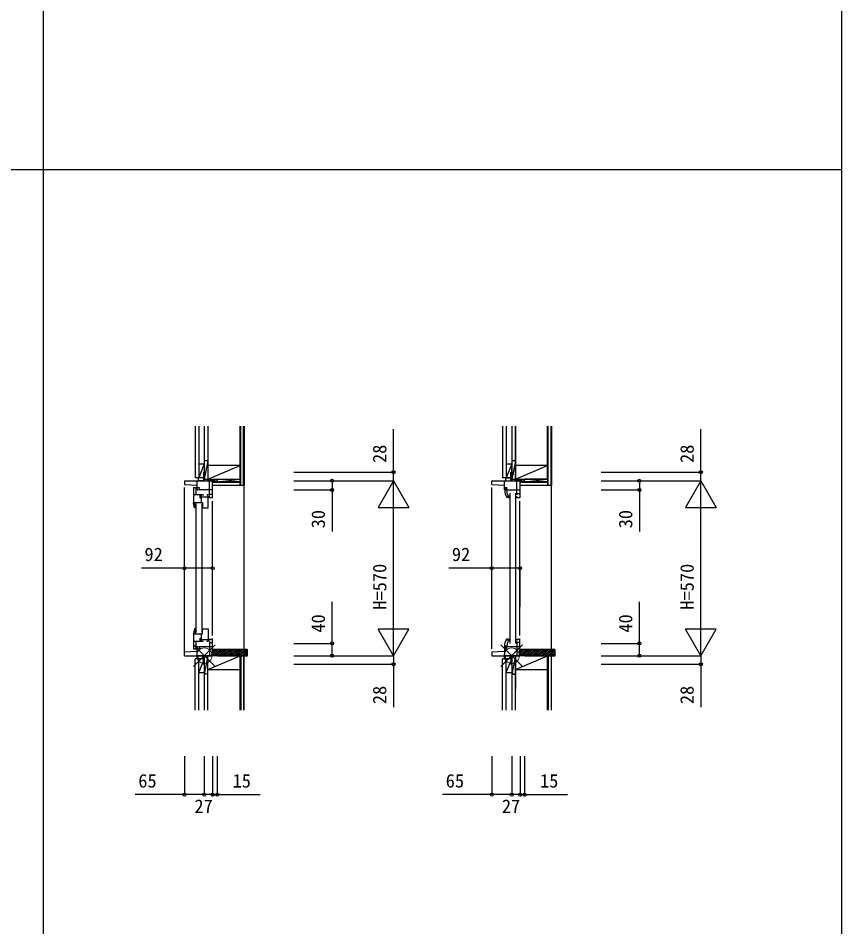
# Model space of a CAD drawing. Units: millimetres, scale not verified. Extents: x -13750 to 13750, y -10000 to 10000.
# Drawn here: x 6668 to 9350, y 4031 to 6993 of the extents above; entities that cross this region are included whole.
import ezdxf
from ezdxf.enums import TextEntityAlignment as Align

# ---------------------------------------------------------------- set-up
doc = ezdxf.new("R2010")
doc.units = ezdxf.units.MM
doc.header["$LTSCALE"] = 50
for name, color, linetype in [('0-4_YKK_C1', 4, 'Continuous'), ('0-5_YKK_C2', 5, 'Continuous'), ('0-6_YKK_F1', 7, 'Continuous'), ('0-8_YKK_N1', 2, 'Continuous'), ('0-9_YKK_Z1', 7, 'Continuous')]:
    doc.layers.add(name, color=color, linetype=linetype)
doc.layers.add('0-7_YKK_IN', color=1, linetype='Continuous', lineweight=18)
doc.styles.add('ＭＳ ゴシック', font='')
doc.styles.get('ＭＳ ゴシック').set_extended_font_data('MS Gothic')

msp = doc.modelspace()

# ---------------------------------------------------------------- linework, layer by layer
at = {"layer": '0-4_YKK_C1'}
for p, q in [((7271.5, 5513), (7271.5, 5485)), ((7271.5, 5513), (7274, 5513)), ((8272.51, 5513), (8275.01, 5513)), ((8272.51, 5485), (8272.51, 5513)), ((7209, 5485), (7209, 5473)), ((7209, 5485), (7301, 5485)), ((7251, 5455), (7251, 5485)), ((7291, 5438.8), (7291, 5485)), ((7301, 5429), (7301, 5485)), ((7316, 5482), (7301, 5482)), ((7316, 5482), (7316, 5485)), ((8210.01, 5485), (8302.01, 5485)), ((8210.01, 5473), (8210.01, 5485)), ((8252.01, 5455), (8252.01, 5485)), ((8292.01, 5438.8), (8292.01, 5485)), ((8302.01, 5485), (8302.01, 5429)), ((8302.01, 5482), (8317.01, 5482)), ((8317.01, 5482), (8317.01, 5485)), ((7209, 5473), (7251, 5470.8)), ((7209, 4925.9), (7209, 5463)), ((7239, 5463), (7239, 5414)), ((7239, 5463), (7249.07, 5463)), ((7248, 5439), (7248, 5463)), ((7249.07, 5463), (7251.9, 5459.66)), ((7251, 5455), (7253.94, 5455)), ((7301, 5455), (7257.01, 5455)), ((8210.01, 5473), (8252.01, 5470.8)), ((8210.01, 4937), (8210.01, 5463)), ((8259.22, 5461.8), (8252.01, 5461.8)), ((8252.01, 5455), (8254.95, 5455)), ((8252.51, 5455), (8252.89, 5448.07)), ((8259.48, 5454.3), (8252.55, 5454.3)), ((8254.42, 5457.52), (8257.53, 5461.5)), ((8254.81, 5455.7), (8254.42, 5457.52)), ((8254.81, 5454.3), (8254.81, 5455.7)), ((8257.53, 5461.5), (8259.01, 5461.5)), ((8259.22, 5461.8), (8258.02, 5455)), ((8258.02, 5455), (8302.01, 5455)), ((8259.75, 5449.65), (8259.48, 5454.3)), ((8260.43, 5445.56), (8259.75, 5449.65)), ((7270, 5439), (7239, 5439)), ((7260.4, 5428), (7260.4, 5439)), ((7265.2, 5428), (7260.4, 5428)), ((7265.2, 5414), (7265.2, 5439)), ((7265.2, 5432.3), (7287, 5432.3)), ((7270, 5439), (7270, 5436.5)), ((7287, 5397), (7287, 5439)), ((7301, 5440.6), (7291, 5440.6)), ((7291, 5438.8), (7292.5, 5438.8)), ((7291, 5431), (7291, 5435.3)), ((7292.5, 5435.3), (7291, 5435.3)), ((7291, 5431), (7301, 5431)), ((8252.89, 5448.07), (8254.04, 5442.24)), ((8254.04, 5442.24), (8255.93, 5436.6)), ((8255.93, 5436.6), (8258.65, 5431)), ((8264.01, 5431), (8258.65, 5431)), ((8261.55, 5441.55), (8260.43, 5445.56)), ((8263.08, 5437.69), (8261.55, 5441.55)), ((8264.01, 5436.9), (8263.08, 5437.69)), ((8264.01, 5431), (8264.01, 5436.9)), ((8264.01, 5436.63), (8267.64, 5434.21)), ((8264.01, 5431), (8267.01, 5431)), ((8268.51, 5445), (8268.51, 4955)), ((8287.51, 5445), (8287.51, 4955)), ((8302.01, 5442.4), (8292.01, 5442.4)), ((8292.01, 5431), (8292.01, 5435.3)), ((8292.01, 5431), (8302.01, 5431)), ((8296.31, 5444.6), (8296.31, 5442.4)), ((7239, 5414), (7268, 5414)), ((7239.2, 5413), (7239.2, 5414)), ((7239.5, 5407.68), (7239.2, 5413)), ((7240.43, 5402.43), (7239.5, 5407.68)), ((7241.95, 5397.33), (7240.43, 5402.43)), ((7242.42, 5397), (7241.95, 5397.33)), ((7244.2, 5397), (7242.42, 5397)), ((7244.2, 5397), (7244.2, 5414)), ((7244.4, 5402.3), (7244.2, 5402.3)), ((7245.2, 5397), (7244.2, 5397)), ((7244.7, 5400.3), (7246.11, 5397.86)), ((7246.5, 5410), (7246.5, 4991)), ((7265.5, 5410), (7265.5, 4991)), ((7267, 5397), (7287, 5397)), ((7268, 5414), (7268, 5397)), ((7301, 4981), (7301, 5419)), ((8302.01, 4981), (8302.01, 5419)), ((7239, 4986), (7239, 4937)), ((7239, 4986), (7268, 4986)), ((7240.43, 4997.57), (7239.5, 4992.32)), ((7241.95, 5002.67), (7240.43, 4997.57)), ((7242.42, 5003), (7241.95, 5002.67)), ((7244.2, 5003), (7242.42, 5003)), ((7244.2, 5003), (7244.2, 4986)), ((7245.2, 5003), (7244.2, 5003)), ((7244.4, 4997.7), (7244.2, 4997.7)), ((7244.4, 4997.7), (7244.7, 4998)), ((7244.7, 4999.7), (7246.11, 5002.14)), ((7244.7, 4998), (7244.7, 4999.7)), ((7265.2, 4961), (7265.2, 4986)), ((7267, 5003), (7287, 5003)), ((7268, 4986), (7268, 5003)), ((7270, 4961), (7239, 4961)), ((7248, 4937), (7248, 4961)), ((7260.4, 4972), (7265.2, 4972)), ((7260.4, 4961), (7260.4, 4972)), ((7265.2, 4967.7), (7287, 4967.7)), ((7270, 4961), (7270, 4963.5)), ((7291, 4969), (7291, 4964.7)), ((7291, 4969), (7301, 4969)), ((7291, 4961.2), (7291, 4915)), ((7291, 4957.6), (7301, 4957.6)), ((7301, 4915), (7301, 4971)), ((8252.51, 4945), (8252.89, 4951.93)), ((8259.48, 4945.7), (8252.55, 4945.7)), ((8252.89, 4951.93), (8254.04, 4957.76)), ((8254.04, 4957.76), (8255.93, 4963.4)), ((8254.81, 4945.7), (8254.81, 4944.3)), ((8255.93, 4963.4), (8258.65, 4969)), ((8264.01, 4969), (8258.65, 4969)), ((8259.75, 4950.35), (8259.48, 4945.7)), ((8260.43, 4954.44), (8259.75, 4950.35)), ((8261.55, 4958.45), (8260.43, 4954.44)), ((8263.08, 4962.31), (8261.55, 4958.45)), ((8264.01, 4963.1), (8263.08, 4962.31)), ((8264.01, 4969), (8267.01, 4969)), ((8264.01, 4963.1), (8264.01, 4969)), ((8264.01, 4963.37), (8267.64, 4965.79)), ((8292.01, 4969), (8302.01, 4969)), ((8292.01, 4969), (8292.01, 4964.7)), ((8292.01, 4961.2), (8292.01, 4915)), ((8302.01, 4957.6), (8292.01, 4957.6)), ((8302.01, 4915), (8302.01, 4971)), ((7209, 4927), (7251, 4929.2)), ((7209, 4915), (7209, 4927)), ((7239, 4937), (7249.07, 4937)), ((7249.07, 4937), (7251.9, 4940.34)), ((7251, 4915), (7251, 4945)), ((7251, 4945), (7253.94, 4945)), ((7257.01, 4945), (7301, 4945)), ((7316, 4918), (7301, 4918)), ((7316, 4915), (7316, 4918)), ((8210.01, 4927), (8252.01, 4929.2)), ((8210.01, 4927), (8210.01, 4915)), ((8252.01, 4945), (8254.95, 4945)), ((8252.01, 4945), (8252.01, 4915)), ((8259.22, 4938.2), (8252.01, 4938.2)), ((8254.81, 4944.3), (8254.42, 4942.48)), ((8254.42, 4942.48), (8257.53, 4938.5)), ((8257.53, 4938.5), (8259.01, 4938.5)), ((8258.02, 4945), (8302.01, 4945)), ((8259.22, 4938.2), (8258.02, 4945)), ((8302.01, 4918), (8317.01, 4918)), ((8317.01, 4918), (8317.01, 4915)), ((7209, 4915), (7301, 4915)), ((7271.5, 4887), (7271.5, 4915)), ((7271.5, 4887), (7274, 4887)), ((8210.01, 4915), (8302.01, 4915))]:
    msp.add_line(p, q, dxfattribs=at)
for points in [[(7257.01, 5455), (7258.21, 5461.8), (7251, 5461.8)], [(7287, 5439), (7283, 5439), (7283, 5436.5)], [(7244.4, 5402.3), (7244.7, 5402), (7244.7, 5400.3)], [(7239.5, 4992.32), (7239.2, 4987), (7239.2, 4986)], [(7287, 5003), (7287, 4961), (7283, 4961), (7283, 4963.5)], [(7257.01, 4945), (7258.21, 4938.2), (7251, 4938.2)], [(8272.51, 4915), (8272.51, 4887), (8275.01, 4887)]]:
    msp.add_lwpolyline(points, dxfattribs=at)
at = {"layer": '0-5_YKK_C2'}
for p, q in [((7403.52, 4935), (7403.48, 5469.5)), ((8404.53, 4935), (8404.5, 5469.5)), ((7301, 4932.32), (7303.68, 4935)), ((7301, 4921), (7315, 4935)), ((7301, 4926.66), (7309.34, 4935)), ((7305.65, 4920), (7320.65, 4935)), ((7311.31, 4920), (7326.31, 4935)), ((7316.97, 4920), (7331.97, 4935)), ((7317.62, 4915), (7337.62, 4935)), ((7323.28, 4915), (7343.28, 4935)), ((7328.94, 4915), (7348.94, 4935)), ((7334.6, 4915), (7354.6, 4935)), ((7340.25, 4915), (7360.25, 4935)), ((7345.91, 4915), (7365.91, 4935)), ((7351.57, 4915), (7371.57, 4935)), ((7357.22, 4915), (7377.22, 4935)), ((7362.88, 4915), (7382.88, 4935)), ((7368.54, 4915), (7388.54, 4935)), ((7374.19, 4915), (7394.19, 4935)), ((7379.85, 4915), (7399.85, 4935)), ((7385.51, 4915), (7405.51, 4935)), ((7391.16, 4915), (7411.16, 4935)), ((7396.82, 4915), (7414.99, 4933.17)), ((7402.48, 4915), (7415, 4927.52)), ((7408.13, 4915), (7415, 4921.87)), ((7413.79, 4915), (7415, 4916.21)), ((8302.01, 4921), (8316.01, 4935)), ((8302.01, 4926.66), (8310.35, 4935)), ((8302.01, 4932.32), (8304.69, 4935)), ((8306.66, 4920), (8321.66, 4935)), ((8312.32, 4920), (8327.32, 4935)), ((8317.98, 4920), (8332.98, 4935)), ((8318.63, 4915), (8338.63, 4935)), ((8324.29, 4915), (8344.29, 4935)), ((8329.95, 4915), (8349.95, 4935)), ((8335.61, 4915), (8355.61, 4935)), ((8341.26, 4915), (8361.26, 4935)), ((8346.92, 4915), (8366.92, 4935)), ((8352.58, 4915), (8372.58, 4935)), ((8358.23, 4915), (8378.23, 4935)), ((8363.89, 4915), (8383.89, 4935)), ((8369.55, 4915), (8389.55, 4935)), ((8375.2, 4915), (8395.2, 4935)), ((8380.86, 4915), (8400.86, 4935)), ((8386.52, 4915), (8406.52, 4935)), ((8392.17, 4915), (8412.17, 4935)), ((8397.83, 4915), (8416, 4933.17)), ((8403.49, 4915), (8416.01, 4927.52)), ((8409.14, 4915), (8416.01, 4921.87)), ((8414.8, 4915), (8416.01, 4916.21))]:
    msp.add_line(p, q, dxfattribs=at)
for points in [[(7413, 4935), (7301, 4935), (7301, 4920), (7317, 4920), (7317, 4915), (7415, 4915), (7415, 4933), (7414.73, 4934), (7414, 4934.73)], [(8414.01, 4935), (8302.01, 4935), (8302.01, 4920), (8318.01, 4920), (8318.01, 4915), (8416.01, 4915), (8416.01, 4933), (8415.74, 4934), (8415.01, 4934.73)]]:
    msp.add_lwpolyline(points, close=True, dxfattribs=at)
at = {"layer": '0-6_YKK_F1'}
for p, q in [((6750, -1737.5), (6750, 9500)), ((9350, -1737.5), (9350, 9500)), ((-13750, 6500), (9350, 6500))]:
    msp.add_line(p, q, dxfattribs=at)
at = {"layer": '0-7_YKK_IN'}
for p, q in [((7238.64, 4950.36), (7309.36, 4879.64)), ((7238.64, 4879.64), (7309.36, 4950.36)), ((8239.65, 4950.36), (8310.37, 4879.64)), ((8239.65, 4879.64), (8310.37, 4950.36))]:
    msp.add_line(p, q, dxfattribs=at)
for centre in [(7274, 4915), (8275.01, 4915)]:
    msp.add_circle(centre, 25, dxfattribs=at)
at = {"layer": '0-8_YKK_N1'}
for p, q in [((7565, 5513), (7890, 5513)), ((8566, 5513), (8891, 5513)), ((7890, 5485), (7840, 5398.4)), ((7890, 4915), (7890, 5485)), ((7890, 5485), (7940, 5398.4)), ((8891, 5485), (8841, 5398.4)), ((8891, 4915), (8891, 5485)), ((8891, 5485), (8941, 5398.4)), ((7565, 5455), (7690, 5455)), ((8566, 5455), (8691, 5455)), ((7840, 5398.4), (7940, 5398.4)), ((8841, 5398.4), (8941, 5398.4)), ((7209, 5075), (7209, 5200)), ((7301, 5075), (7301, 5200)), ((8210.12, 5075), (8210.12, 5200)), ((8302.12, 5075), (8302.12, 5200)), ((7890, 4915), (7840, 5001.6)), ((7940, 5001.6), (7840, 5001.6)), ((7890, 4915), (7940, 5001.6)), ((8891, 4915), (8841, 5001.6)), ((8941, 5001.6), (8841, 5001.6)), ((8891, 4915), (8941, 5001.6)), ((7565, 4955), (7690, 4955)), ((8566, 4955), (8691, 4955)), ((7565, 4887), (7890, 4887)), ((8566, 4887), (8891, 4887)), ((7209, 4587), (7209, 4462)), ((7274, 4587), (7274, 4462)), ((8210.12, 4587), (8210.12, 4462)), ((8275.12, 4587), (8275.12, 4462)), ((7301, 4462), (7316, 4462)), ((8302.12, 4462), (8317.12, 4462))]:
    msp.add_line(p, q, dxfattribs=at)
for points in [[(7565, 5485), (7890, 5485), (7890, 5513), (7890, 5653)], [(8566, 5485), (8891, 5485), (8891, 5513), (8891, 5653)], [(7690, 5485), (7690, 5455), (7690, 5320)], [(8691, 5485), (8691, 5455), (8691, 5320)], [(7301, 5200), (7209, 5200), (7069, 5200)], [(8302.12, 5200), (8210.12, 5200), (8070.12, 5200)], [(7690, 4915), (7690, 4955), (7690, 5090)], [(8691, 4915), (8691, 4955), (8691, 5090)], [(7565, 4915), (7890, 4915), (7890, 4887), (7890, 4747)], [(8566, 4915), (8891, 4915), (8891, 4887), (8891, 4747)], [(7301, 4587), (7301, 4462), (7274, 4462)], [(7316, 4587), (7316, 4462), (7456, 4462)], [(8302.12, 4587), (8302.12, 4462), (8275.12, 4462)], [(8317.12, 4587), (8317.12, 4462), (8457.12, 4462)], [(7274, 4462), (7209, 4462), (7049, 4462)], [(8275.12, 4462), (8210.12, 4462), (8050.12, 4462)]]:
    msp.add_lwpolyline(points, dxfattribs=at)
for centre in [(7890, 5513), (8891, 5513), (7690, 5485), (8691, 5485), (7690, 5455), (8691, 5455), (7209, 5200), (7301, 5200), (8210.12, 5200), (8302.12, 5200), (7690, 4955), (8691, 4955), (7690, 4915), (8691, 4915), (7890, 4887), (8891, 4887), (7209, 4462), (7274, 4462), (7301, 4462), (7316, 4462), (8210.12, 4462), (8275.12, 4462), (8302.12, 4462), (8317.12, 4462)]:
    msp.add_circle(centre, 5, dxfattribs=at)
at = {"layer": '0-9_YKK_Z1'}
for p, q in [((7244, 5663), (7244, 5495)), ((7256, 5663), (7256, 5495)), ((7274, 5663), (7274, 5550)), ((7286, 5663), (7286, 5490)), ((7391, 5469.5), (7391, 5663)), ((7392.5, 5469.5), (7392.5, 5663)), ((7402, 5469.5), (7402, 5663)), ((7403.5, 5663), (7403.5, 5469.5)), ((8245.01, 5663), (8245.01, 5495)), ((8257.01, 5663), (8257.01, 5495)), ((8275.01, 5663), (8275.01, 5550)), ((8287.01, 5550), (8287.01, 5663)), ((8392.01, 5535), (8392.01, 5663)), ((8393.51, 5469.5), (8393.51, 5663)), ((8403.01, 5469.5), (8403.01, 5663)), ((8404.51, 5663), (8404.51, 5469.5)), ((7402.19, 5605.28), (7402.39, 5605.28)), ((7274, 5540), (7256, 5495)), ((7256, 5540), (7274, 5540)), ((7274, 5550), (7274, 5485)), ((7286, 5550), (7274, 5490)), ((7286, 5550), (7274, 5550)), ((8257.01, 5540), (8275.01, 5540)), ((8275.01, 5540), (8257.01, 5495)), ((8257.01, 5540), (8257.01, 5495)), ((8275.01, 5550), (8275.01, 5490)), ((8287.01, 5550), (8275.01, 5550)), ((8287.01, 5550), (8275.01, 5550)), ((8287.01, 5550), (8275.01, 5490)), ((8275.01, 5495), (8275.01, 5540)), ((8287.01, 5490), (8287.01, 5550)), ((7286, 5490), (7391, 5535)), ((7391, 5535), (7286, 5535)), ((8392.01, 5535), (8287.01, 5535)), ((8287.01, 5490), (8392.01, 5535)), ((8287.01, 5535), (8287.01, 5490)), ((8392.01, 5490), (8392.01, 5535)), ((7271.5, 5495), (7244, 5495)), ((7254, 5495), (7254, 5485)), ((7271.5, 5485), (7254, 5485)), ((7256.63, 5495), (7256.65, 5494.98)), ((7271.5, 5495), (7271.5, 5485)), ((7274, 5490), (7391, 5490)), ((7274, 5485), (7316, 5490)), ((7274, 5485), (7316, 5485)), ((7391, 5482), (7301, 5482)), ((7301, 5469.5), (7301, 5482)), ((7301, 5480.5), (7391, 5480.5)), ((7316, 5482), (7391, 5490)), ((7316, 5490), (7316, 5482)), ((8257.01, 5495), (8245.01, 5495)), ((8258.01, 5495), (8245.01, 5495)), ((8255.01, 5495), (8255.01, 5485)), ((8257.64, 5495), (8257.66, 5494.98)), ((8272.51, 5495), (8272.51, 5485)), ((8275.01, 5490), (8317.01, 5490)), ((8275.01, 5485), (8317.01, 5490)), ((8275.01, 5490), (8275.01, 5485)), ((8275.01, 5490), (8287.01, 5490)), ((8275.01, 5485), (8317.01, 5485)), ((8287.01, 5490), (8392.01, 5490)), ((8392.01, 5482), (8302.01, 5482)), ((8302.01, 5482), (8302.01, 5469.5)), ((8302.01, 5480.5), (8392.01, 5480.5)), ((8317.01, 5485), (8317.01, 5490)), ((8317.01, 5482), (8317.01, 5490)), ((8392.01, 5490), (8317.01, 5490)), ((8317.01, 5482), (8392.01, 5490)), ((8392.01, 5482), (8317.01, 5482)), ((8392.01, 5490), (8392.01, 5482)), ((7301, 5471), (7391, 5471)), ((7391, 5469.5), (7301, 5469.5)), ((7403.5, 5469.5), (7391, 5469.5)), ((8302.01, 5471), (8392.01, 5471)), ((8392.01, 5469.5), (8302.01, 5469.5)), ((8404.51, 5469.5), (8392.01, 5469.5)), ((7244, 4737), (7244, 4905)), ((7271.5, 4905), (7244, 4905)), ((7271.5, 4915), (7254, 4915)), ((7254, 4905), (7254, 4915)), ((7256, 4737), (7256, 4905)), ((7256, 4860), (7271, 4897.5)), ((7271.5, 4905), (7271.5, 4915)), ((7274, 4915), (7274, 4855)), ((7286, 4915), (7274, 4855)), ((7286, 4915), (7274, 4915)), ((7286, 4870), (7391, 4915)), ((7391, 4915), (7286, 4915)), ((7286, 4737), (7286, 4915)), ((7391, 4737), (7391, 4915)), ((7403.5, 4915), (7391, 4915)), ((7392.5, 4915), (7392.5, 4737)), ((7402, 4915), (7402, 4737)), ((7403.5, 4737), (7403.5, 4915)), ((8245.01, 4737), (8245.01, 4905)), ((8258.01, 4905), (8245.01, 4905)), ((8272.51, 4915), (8255.01, 4915)), ((8255.01, 4905), (8255.01, 4915)), ((8272.51, 4905), (8255.01, 4905)), ((8257.01, 4737), (8257.01, 4905)), ((8257.01, 4860), (8257.01, 4905)), ((8272.51, 4905), (8257.01, 4905)), ((8257.01, 4860), (8272.01, 4897.5)), ((8272.51, 4905), (8272.51, 4915)), ((8275.01, 4915), (8275.01, 4855)), ((8287.01, 4915), (8275.01, 4915)), ((8275.01, 4905), (8275.01, 4860)), ((8287.01, 4870), (8392.01, 4915)), ((8392.01, 4915), (8287.01, 4915)), ((8392.01, 4737), (8392.01, 4915)), ((8392.01, 4870), (8392.01, 4915)), ((8404.51, 4915), (8392.01, 4915)), ((8393.51, 4915), (8393.51, 4737)), ((8403.01, 4915), (8403.01, 4737)), ((8404.51, 4737), (8404.51, 4915)), ((7256, 4860), (7274, 4860)), ((7286, 4870), (7391, 4870)), ((8257.01, 4860), (8274.01, 4860)), ((8287.01, 4870), (8392.01, 4870)), ((8287.01, 4870), (8287.01, 4806.28)), ((8392.01, 4806.28), (8392.01, 4870)), ((7274, 4855), (7274, 4737)), ((7286, 4855), (7274, 4855)), ((8275.01, 4855), (8275.01, 4737))]:
    msp.add_line(p, q, dxfattribs=at)
for points in [[(8287.01, 5535), (8287.01, 5663), (8287.01, 5535)], [(8392.01, 5535), (8392.01, 5663), (8392.01, 5469.5)], [(8257.01, 5495), (8272.51, 5495), (8255.01, 5495)], [(8287.01, 4915), (8275.01, 4855), (8287.01, 4855), (8275.01, 4855)], [(8287.01, 4737), (8287.01, 4855), (8287.01, 4915), (8287.01, 4870)]]:
    msp.add_lwpolyline(points, dxfattribs=at)

# ---------------------------------------------------------------- texts
at = {"layer": '0-8_YKK_N1', "style": 'ＭＳ ゴシック'}
for s, p in [('28', (7880, 5543)), ('28', (8881, 5543)), ('30', (7680, 5330)), ('30', (8681, 5330)), ('H=570', (7880, 5065)), ('H=570', (8881, 5065)), ('40', (7680, 4990)), ('40', (8681, 4990)), ('28', (7880, 4757)), ('28', (8881, 4757))]:
    msp.add_text(s, height=43.99, rotation=90, dxfattribs=at).set_placement(p, align=Align.BOTTOM_LEFT)
for s, p in [('92', (7079, 5210)), ('92', (8080.12, 5210)), ('65', (7059, 4472)), ('15', (7366, 4472)), ('65', (8060.12, 4472)), ('15', (8367.12, 4472)), ('27', (7241.9, 4389.19)), ('27', (8243.02, 4389.19))]:
    msp.add_text(s, height=43.99, dxfattribs=at).set_placement(p, align=Align.BOTTOM_LEFT)

doc.saveas('drawing.dxf')
